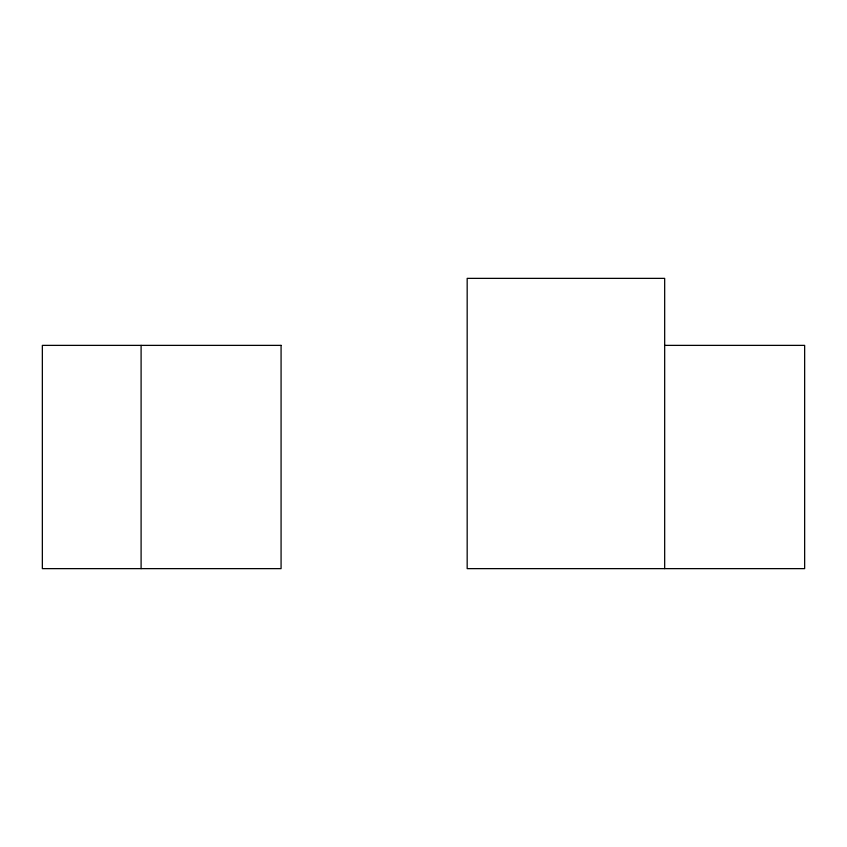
<?xml version="1.0" encoding="UTF-8"?>
<svg xmlns="http://www.w3.org/2000/svg" width="847" height="847" viewBox="0 0 847 847"><rect width="100%" height="100%" fill="white"/><g stroke="black" fill="none" stroke-linecap="round" stroke-linejoin="round"><path stroke-width="1.27" d="M664.673 345.375L804.65 345.375L804.65 568.633L467.173 568.633L467.173 278.367L664.673 278.367L664.673 568.633M141.1 345.375L141.1 568.633M281.077 345.375L42.35 345.375L42.35 568.633L281.077 568.633L281.077 345.375"/></g></svg>
